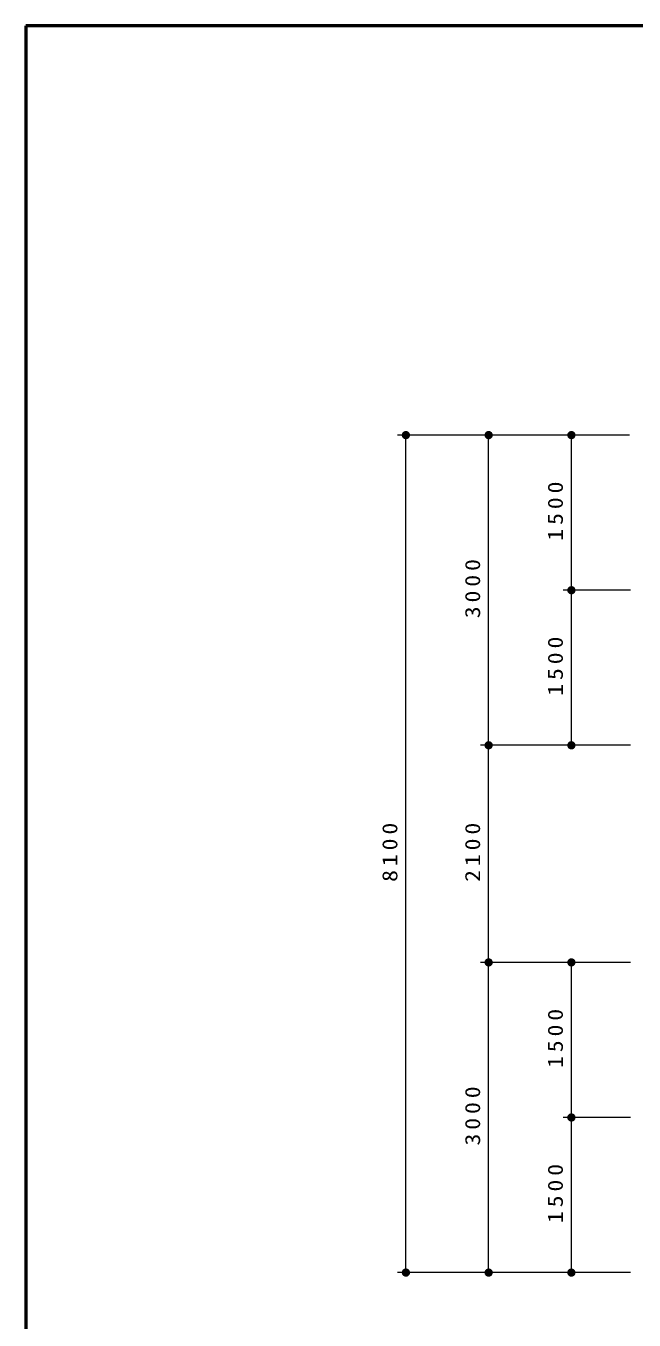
# Model space of a CAD drawing. Units: millimetres on the paper, scale 1:80. Extents: x -385 to 0, y 0 to 267.
# Drawn here: x -385 to -311.5, y 110.5 to 267 of the extents above; entities that cross this region are included whole.
import ezdxf

# ---------------------------------------------------------------- set-up
doc = ezdxf.new("R2010")
doc.units = ezdxf.units.MM
doc.layers.add('LY_1', color=7, linetype='Continuous', lineweight=13)
doc.layers.add('LY_2', color=7, linetype='Continuous', lineweight=13)
doc.styles.add('ＭＳ ゴシック', font='')
doc.styles.get('ＭＳ ゴシック').set_extended_font_data('MS Gothic')

# ---------------------------------------------------------------- blocks, each defined once
blk = doc.blocks.new('filled_dot')
at = {"color": 0, "linetype": 'Continuous', "lineweight": -2, "const_width": 1.25}
blk.add_lwpolyline([(-0.625, 0, 1), (0.625, 0, 1)], format="xyb", close=True, dxfattribs=at)

msp = doc.modelspace()

# ---------------------------------------------------------------- linework, layer by layer
at = {"layer": 'LY_1'}
for p, q in [((-330.079, 217.522), (-340.079, 217.522)), ((-339.079, 116.272), (-339.079, 217.522)), ((-320.079, 217.522), (-330.079, 217.522)), ((-329.079, 180.022), (-329.079, 217.522)), ((-312.05, 217.522), (-320.079, 217.522)), ((-319.079, 198.772), (-319.079, 217.522)), ((-311.954, 198.772), (-320.079, 198.772)), ((-319.079, 180.022), (-319.079, 198.772)), ((-320.079, 180.022), (-330.079, 180.022)), ((-329.079, 153.772), (-329.079, 180.022)), ((-311.954, 180.022), (-320.079, 180.022)), ((-320.079, 153.772), (-330.079, 153.772)), ((-329.079, 116.272), (-329.079, 153.772)), ((-311.954, 153.772), (-320.079, 153.772)), ((-319.079, 135.022), (-319.079, 153.772)), ((-311.954, 135.022), (-320.079, 135.022)), ((-319.079, 116.272), (-319.079, 135.022)), ((-330.079, 116.272), (-340.079, 116.272)), ((-320.079, 116.272), (-330.079, 116.272)), ((-311.954, 116.272), (-320.079, 116.272))]:
    msp.add_line(p, q, dxfattribs=at)
at = {"layer": 'LY_2', "lineweight": 50}
for p, q in [((0, 267), (-385, 267)), ((-385, 267), (-385, 0))]:
    msp.add_line(p, q, dxfattribs=at)

# ---------------------------------------------------------------- block references
at = {"layer": 'LY_1', "xscale": 0.4, "yscale": 0.4}
for p, rotation in [((-339.079, 217.522), 270), ((-329.079, 217.522), 270), ((-319.079, 217.522), 270), ((-319.079, 198.772), 270), ((-319.079, 198.772), 90), ((-329.079, 180.022), 90), ((-329.079, 180.022), 270), ((-319.079, 180.022), 90), ((-329.079, 153.772), 90), ((-329.079, 153.772), 270), ((-319.079, 153.772), 270), ((-319.079, 135.022), 270), ((-319.079, 135.022), 90), ((-339.079, 116.272), 90), ((-329.079, 116.272), 90), ((-319.079, 116.272), 90)]:
    msp.add_blockref('filled_dot', p, dxfattribs=dict(at, rotation=rotation))

# ---------------------------------------------------------------- texts
at = {"layer": 'LY_1', "char_height": 1.833, "attachment_point": 8, "rotation": 90, "style": 'ＭＳ ゴシック'}
for s, insert in [('\\T1.33;\\W1.15;1500', (-320.079, 208.568)), ('\\T1.33;\\W1.15;3000', (-330.079, 199.195)), ('\\T1.33;\\W1.15;1500', (-320.079, 189.818)), ('\\T1.33;\\W1.15;8100', (-340.079, 167.318)), ('\\T1.33;\\W1.15;2100', (-330.079, 167.318)), ('\\T1.33;\\W1.15;1500', (-320.079, 144.818)), ('\\T1.33;\\W1.15;3000', (-330.079, 135.445)), ('\\T1.33;\\W1.15;1500', (-320.079, 126.068))]:
    msp.add_mtext(s, dxfattribs=dict(at, insert=insert))

doc.saveas('drawing.dxf')
